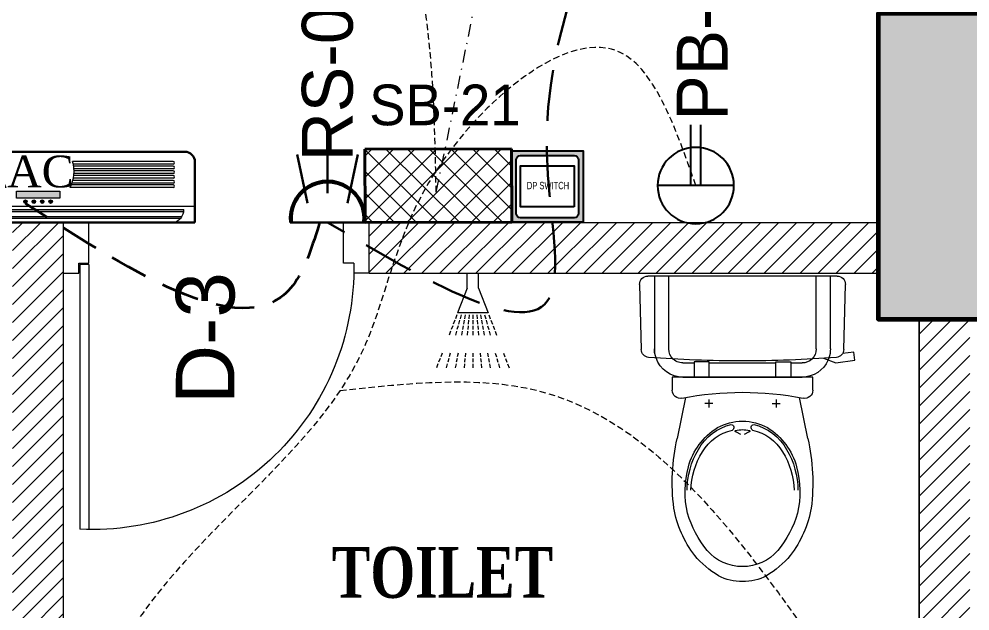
# Model space of a CAD drawing. Header units: inches. Extents: x 109699 to 44449955, y -10987 to 15824140.
# Drawn here: x 196491.4 to 196584.7, y -4227.2 to -4169 of the extents above; entities that cross this region are included whole.
import ezdxf

# ---------------------------------------------------------------- set-up
doc = ezdxf.new("R2010")
doc.units = ezdxf.units.IN
doc.header["$LTSCALE"] = 5
doc.header["$MEASUREMENT"] = 0
doc.linetypes.add('DASHDOT', pattern=[1, 0.5, -0.25, 0, -0.25])
doc.linetypes.add('DASHED2', pattern=[0.375, 0.25, -0.125])
doc.layers.get('0').update_dxf_attribs({"color": 123})
for name, color, linetype, lineweight in [('@NORMAL', 7, 'Continuous', 5), ('AC In', 244, 'DASHED2', 30), ('AC Out', 5, 'DASHED2', 35), ('cloumn', 253, 'Continuous', 60), ('E-Con-Point', 5, 'DASHED2', 13), ('E-PB-Socket-5A', 203, 'Continuous', 13), ('E-RS', 12, 'Continuous', 30), ('E-SB-Switch-Board', 106, 'Continuous', 18), ('fixture', 255, 'Continuous', 0), ('ha', 252, 'Continuous', 5), ('SB', 1, 'DASHDOT', 20), ('WALL-1', 8, 'Continuous', 9)]:
    doc.layers.add(name, color=color, linetype=linetype, lineweight=lineweight)
doc.layers.add('AC', color=7, linetype='Continuous', lineweight=13, true_color=0xe03800)
doc.layers.add('DP SWITCH', color=7, linetype='Continuous')
doc.layers.add('T', color=8, linetype='Continuous')
doc.styles.get("Standard").update_dxf_attribs({"font": 'times.ttf'})
doc.styles.add('style2', font='ARIALN.TTF', dxfattribs={"width": 0.75, "height": 3})
doc.styles.add('Swis 721 LtCn BT', font='swisscl.ttf')
doc.styles.add('TEXT-3', font='arial.ttf')
pattern_1 = [(44.99999999999984, (178939.0702236593, 2542407.827854916), (-0.8838834764831834, 0.8838834764831853), [])]

# ---------------------------------------------------------------- blocks, each defined once
blk = doc.blocks.new('bgtrfv')
at = {"layer": 'fixture'}
for p, q in [((21441.97229669015, -26164.40491112152), (21441.97229669015, -26138.40491112152)), ((21442.86003956014, -26164.40491112152), (21442.86003956014, -26138.40491112152)), ((21440.36849646348, -26163.54399991067), (21441.86849646348, -26163.54399991067)), ((21441.86849646348, -26163.54399991067), (21441.86849646348, -26164.54399991067)), ((21470.37322828309, -26163.54399991058), (21468.86849646354, -26163.54399991058)), ((21468.86849646354, -26164.54399991055), (21468.86849646354, -26163.54399991058)), ((21442.86003956014, -26164.40491112152), (21441.97229669015, -26164.40491112152)), ((21441.86849646348, -26164.54399991067), (21442.86849646348, -26164.54399991067)), ((21442.86849646348, -26164.54399991067), (21442.86849646348, -26168.54399991067)), ((21467.86849646354, -26164.54399991055), (21467.86849646354, -26168.54399991055)), ((21468.86849646354, -26164.54399991055), (21467.86849646354, -26164.54399991055)), ((21442.86849646348, -26168.54399991067), (21440.36849646348, -26168.54399991058)), ((21467.86849646354, -26168.54399991055), (21470.36849646351, -26168.54399991055))]:
    blk.add_line(p, q, dxfattribs=at)
blk.add_arc((21443.20467689397, -26164.04399991055), 25.66868977762097, 358.8838658305763, 92.75188722137418, dxfattribs=at)
blk = doc.blocks.new('coloumn-01')
at = {"layer": 'ha'}
h = blk.add_hatch(dxfattribs=at)
h.set_pattern_fill('AR-CONC', color=256, scale=0.5)
h.set_pattern_definition([(49.99999999999999, (0, 0), (3.586300913003767, -0.3137606749129755), [0.375, -4.125]), (355, (0, 0), (-0.693756668065, 3.760960668500059), [0.3, -3.3]), (100.45144446, (0.298858405, -0.02614672), (2.89254423363556, 3.447199954843147), [0.3187009599999999, -3.505710559999999]), (46.18420000000001, (0, 1), (5.336206653357862, -0.8275964039653827), [0.5625, -6.1875]), (96.63563549, (0.444683725, 0.931033465), (4.673309728371142, 4.870593003872752), [0.47805171, -5.258568799999999]), (351.1841639899999, (0, 1), (4.673309725273866, 4.870593001349951), [0.45, -4.950000005]), (21, (0.5, 0.75), (2.984535260592308, -2.013094453326694), [0.375, -4.125]), (326.0000000000001, (0.5, 0.75), (1.216576659607909, 3.625750225234265), [0.3, -3.3]), (71.45144474, (0.74871127, 0.58224213), (4.201111883649856, 1.612655764031769), [0.31870095, -3.50571056]), (37.50000000000001, (0, 0), (0.06079927658645334, 1.664469269156557), [0, -3.26, 0, -3.35, 0, -3.3125]), (7.499999999999999, (0, 0), (1.315347687210743, 1.972058559411801), [0, -1.91, 0, -3.185, 0, -1.2625]), (327.5, (-1.115, 0), (2.669112180862045, -0.1127743586718988), [0, -1.25, 0, -3.9, 0, -5.175]), (317.5, (-1.615, 0), (2.915930846711931, 0.5005249116615886), [0, -1.625, 0, -2.59, 0, -3.675])])
h.paths.add_polyline_path([(32128.44739975178, -2546319.049243456), (32092.44739975178, -2546319.049243456), (32092.44739975178, -2546331.049243456), (32128.44739975178, -2546331.049243456)])
h.paths.add_polyline_path([(32128.44739975189, -2546617.132962178), (32098.44739975189, -2546617.132962178), (32098.44739975189, -2546629.132962178), (32128.44739975189, -2546629.132962178)])
h.paths.add_polyline_path([(31978.51966727065, -2546605.132962178), (31966.51966727065, -2546605.132962178), (31966.51966727065, -2546635.132962178), (31978.51966727065, -2546635.132962178)])
h.paths.add_polyline_path([(31821.20333333506, -2546605.132962178), (31809.20333333506, -2546605.132962178), (31809.20333333506, -2546635.132962178), (31821.20333333506, -2546635.132962178)])
h.paths.add_polyline_path([(31689.20328743063, -2546611.133238418), (31677.20328743063, -2546611.133238418), (31677.20328743063, -2546635.133238418), (31689.20328743063, -2546635.133238418)])
h.paths.add_polyline_path([(31417.20347832461, -2546611.132962178), (31405.20347832461, -2546611.132962178), (31405.20347832461, -2546635.132962178), (31417.20347832461, -2546635.132962178)])
h.paths.add_polyline_path([(31435.20347912709, -2546415.348983645), (31405.20347912709, -2546415.348983645), (31405.20347912709, -2546427.348983645), (31435.20347912709, -2546427.348983645)])
h.paths.add_polyline_path([(31633.74647668525, -2546415.348983645), (31603.74647668525, -2546415.348983645), (31603.74647668525, -2546427.348983645), (31633.74647668525, -2546427.348983645)])
h.paths.add_polyline_path([(31821.20245073218, -2546319.049243455), (31809.20245073218, -2546319.049243455), (31809.20245073218, -2546349.049243455), (31821.20245073218, -2546349.049243455)])
h.paths.add_polyline_path([(31996.51966727068, -2546319.049243455), (31966.51966727068, -2546319.049243455), (31966.51966727068, -2546331.049243455), (31996.51966727068, -2546331.049243455)])
h.paths.add_polyline_path([(31581.74648750067, -2546291.049243452), (31541.74648750067, -2546291.049243452), (31541.74648750067, -2546301.049243452), (31581.74648750067, -2546301.049243452)])
h.paths.add_polyline_path([(31485.74647668505, -2546261.049243452), (31475.74647668505, -2546261.049243452), (31475.74647668505, -2546301.049243452), (31485.74647668505, -2546301.049243452)])
h.paths.add_polyline_path([(31581.74648750064, -2546206.049278549), (31521.74648750064, -2546206.049278549), (31521.74648750064, -2546216.049243455), (31581.74648750064, -2546216.049243455)])
h.paths.add_polyline_path([(31435.20347595899, -2546206.049243455), (31405.20347595899, -2546206.049243455), (31405.20347595899, -2546218.049243455), (31435.20347595899, -2546218.049243455)])
h.paths.add_polyline_path([(31435.20347912709, -2546094.049243455), (31405.20347912709, -2546094.049243455), (31405.20347912709, -2546106.049243455), (31435.20347912709, -2546106.049243455)])
h.paths.add_polyline_path([(31583.74647668522, -2546094.049243455), (31547.74647668522, -2546094.049243455), (31547.74647668522, -2546106.049243455), (31583.74647668522, -2546106.049243455)])
h.paths.add_polyline_path([(31775.41359277777, -2546094.049243455), (31763.41359277777, -2546094.049243455), (31763.41359277777, -2546124.049243455), (31775.41359277777, -2546124.049243455)])
h.paths.add_polyline_path([(32059.80123907101, -2546094.049243455), (32047.80123907101, -2546094.049243455), (32047.80123907101, -2546124.049243455), (32059.80123907101, -2546124.049243455)])
h.paths.add_polyline_path([(32058.06771510976, -2545913.633020405), (32028.06771510976, -2545913.633020405), (32028.06771510976, -2545925.633020405), (32058.06771510976, -2545925.633020405)])
h.paths.add_polyline_path([(32048.06771510973, -2545722.712815279), (32036.06771510973, -2545722.712815279), (32036.06771510973, -2545746.712815279), (32048.06771510973, -2545746.712815279)])
h.paths.add_polyline_path([(31799.41359277774, -2545913.633020405), (31763.41359277774, -2545913.633020405), (31763.41359277774, -2545925.633020405), (31799.41359277774, -2545925.633020405)])
h.paths.add_polyline_path([(31591.53986684192, -2545945.049243456), (31561.31223659915, -2545945.049243456), (31561.31223659915, -2545957.049243456), (31591.53986684192, -2545957.049243456)])
h.paths.add_polyline_path([(31435.20347912709, -2545945.049243456), (31405.20347912709, -2545945.049243456), (31405.20347912709, -2545957.049243456), (31435.20347912709, -2545957.049243456)])
h.paths.add_polyline_path([(31429.2035252499, -2545715.383477275), (31405.2035252499, -2545715.383477275), (31405.2035252499, -2545727.383477275), (31429.2035252499, -2545727.383477275)])
h.paths.add_polyline_path([(31605.53986684192, -2545715.383237123), (31581.53986684192, -2545715.383237123), (31581.53986684192, -2545727.383237123), (31605.53986684192, -2545727.383237123)])
h.paths.add_polyline_path([(31775.41359277774, -2545711.610186095), (31763.41359277774, -2545711.610186095), (31763.41359277774, -2545735.610186095), (31775.41359277774, -2545735.610186095)])
at = {"layer": 'cloumn', "elevation": -16.88928691962001}
blk.add_lwpolyline([(31978.51966727065, -2546635.132962178), (31978.51966727065, -2546605.132962178), (31966.51966727065, -2546605.132962178), (31966.51966727065, -2546635.132962178)], close=True, dxfattribs=at)
blk = doc.blocks.new('nhjkkl')
at = {"layer": 'fixture'}
for p, q in [((143550.2312347457, 413.9730671772784), (143568.8430790594, 413.9730671772793)), ((143550.9065610597, 406.8304476761043), (143550.9065610476, 413.9730520486739)), ((143552.2954045853, 406.8304476553101), (143552.295404572, 413.9730369089164)), ((143566.7790000358, 406.8304174008415), (143566.7790000629, 413.9730217734107)), ((143568.1677981537, 413.9730520292499), (143568.1677527493, 408.0151220831901)), ((143549.5901182657, 406.7664480220853), (143549.4378542114, 413.1605533693012)), ((143569.6365050042, 413.160553386321), (143569.4842561156, 406.7664480432288)), ((143568.1677527493, 408.0151220831901), (143568.1677981597, 406.4336438885)), ((143548.4963421248, 405.7263631810149), (143548.607251598, 406.5122054251713)), ((143548.607251598, 406.5122054251713), (143549.7157409937, 406.3564144534005)), ((143568.1677981597, 406.4336438885), (143568.1677981659, 406.8304930909451)), ((143550.3819850576, 405.4614186200849), (143548.4963421248, 405.7263631810149)), ((143551.5813878428, 405.9018777620411), (143550.3819850576, 405.4614186200849)), ((143554.79288887, 405.4416192904139), (143553.6842026946, 405.441619307019)), ((143556.26127781, 405.5678778112876), (143554.7929191489, 405.5678777931987)), ((143554.7929191489, 405.5678777931987), (143554.7929191657, 404.0528211996536)), ((143562.8130511395, 405.4416192901674), (143556.2612324133, 405.4415738736677)), ((143556.261277828, 404.0528211778994), (143556.26127781, 405.5678778112876)), ((143562.8130813948, 404.0528211994076), (143562.8130814172, 405.5678777923752)), ((143562.8130814172, 405.5678777923752), (143564.2813946441, 405.5678778099075)), ((143565.3901262533, 405.4416192910601), (143564.2813644056, 405.4416193076988)), ((143564.2813946441, 405.5678778099075), (143564.2813946615, 404.0528211776734)), ((143552.6374877589, 404.0528211924245), (143566.4367957518, 404.0528211854942)), ((143552.6374877788, 402.7586299086117), (143552.6374877589, 404.0528211924245)), ((143565.3901262723, 404.052821200891), (143553.6842329504, 404.0527757819953)), ((143554.7929191657, 404.0528211996536), (143556.261277828, 404.0528211778994)), ((143564.2813946615, 404.0528211776734), (143562.8130813948, 404.0528211994076)), ((143566.4367957518, 404.0528211854942), (143566.4367957728, 402.7586601782943)), ((143553.1271576377, 398.0362349681834), (143553.9518113588, 402.0500473916766)), ((143556.2436128532, 401.8703246815119), (143556.2436128408, 401.076701986922)), ((143562.8306252776, 401.870324702267), (143562.8306253056, 401.0767019672573)), ((143565.1223207889, 402.0500776611082), (143565.9471258924, 398.0362349753721)), ((143556.6404317734, 401.4735209071393), (143555.8468090396, 401.4735208790955)), ((143562.4338063848, 401.4735208998579), (143563.2274290794, 401.4735208880586)), ((143559.3387398673, 398.4577576346321), (143558.9106931205, 398.6640308240756)), ((143560.1635449936, 398.6640308047001), (143559.7355133987, 398.4577576290383))]:
    blk.add_line(p, q, dxfattribs=at)
for centre, radius, start, end in [((143550.2312440123, 413.179452317064), 0.7936148602690781, 90.00066901502818, 181.3645564982883), ((143568.8430925063, 413.179430154478), 0.7936370229151675, 358.63708330143, 90.00097078565905), ((143550.3835517447, 406.7852967886536), 0.7936573326114393, 181.3608597506466, 265.4936567333053), ((143553.6835439005, 406.8302100781168), 2.776982850894335, 179.9950977868233, 198.7247616892986), ((143553.6840397306, 406.830291598628), 1.388635154058973, 179.9935610234081, 226.0579730208608), ((143565.3903243654, 406.8303071959601), 1.388675674785373, 313.9401349780949, 0.004546975725653977), ((143565.3906436726, 406.8305070680519), 2.777154493287228, 341.2709583579591, 359.9997116367785), ((143568.6908150557, 406.7853051890736), 0.7936651105025501, 274.5057515234096, 358.6385485059807), ((143559.3313820936, 520.4146619905953), 114.7747799088793, 265.4974651529274, 270.1027383364831), ((143553.6641671368, 406.8219761162256), 2.755988833818937, 198.6919603846717, 203.1962037287053), ((143553.6842451597, 406.830626965949), 2.777851183980603, 203.1970942653883, 269.9997481717924), ((143553.6842363313, 406.8306462703642), 1.389026963752532, 226.0622858634653, 269.9986125244432), ((143559.7429846886, 520.4144736201536), 114.7745915251009, 269.8972652920607, 274.5025384751385), ((143565.3900826332, 406.8305070130612), 2.777685812513137, 270.0009001508976, 341.2746753299377), ((143565.3900696894, 406.8304403121767), 1.388821022269026, 270.0023335401336, 318.9044295561592), ((143553.4310986414, 402.7586261222484), 0.7936108626023987, 179.9997266385257, 281.154795170795), ((143559.5371957675, 371.7938538244518), 30.76746556976699, 78.84496378673161, 101.1553274581742), ((143565.6431621761, 402.758675070728), 0.7936335968594284, 258.8438563195717, 359.9989248519769), ((143559.5371492295, 394.6434052969737), 5.084142630955329, 90.00008428513468, 118.9405262423073), ((143559.5371191747, 394.6434638445119), 5.0840840834616, 61.05930362467164, 89.999745580456), ((143560.6030199971, 393.4904633605145), 6.619506932955108, 122.1868749793399, 164.6422486899968), ((143559.691574243, 394.4271028772321), 5.141188323198548, 104.2497094621876, 150.61330759848), ((143559.4569603147, 394.4903639536053), 4.443393787718942, 101.8529499143643, 150.0038868718224), ((143558.3670353377, 399.1001076362847), 0.3155730422259372, 304.1716716939285, 79.21640439466078), ((143558.9034807952, 398.7448373456175), 0.08112774840026897, 120.2938259573558, 275.1003766384382), ((143559.5371535633, 395.9875161606467), 2.906734715241127, 90.00023231647822, 103.4195897572691), ((143559.5371073564, 395.9877092781937), 2.906541597874001, 76.57996402864104, 89.99932147006473), ((143560.1707573169, 398.7448373461996), 0.08112776809779704, 264.8996260535975, 59.706176732827), ((143560.7072330775, 399.1001138847403), 0.3155697011984737, 100.7865058950931, 235.831238595057), ((143559.6173005208, 394.4904147853488), 4.443348715976101, 29.99569182148486, 78.14662877954265), ((143559.3826715294, 394.427120612819), 5.141172952833982, 29.38656240975397, 75.7501605465209), ((143558.4712257037, 393.4904828698247), 6.619494466593977, 15.35760583437553, 57.81297954471867), ((143572.2223725796, 393.6842009728691), 19.58487767572048, 167.1608948101009, 187.3028875654185), ((143546.851903473, 393.6842435729975), 19.58487550162758, 352.6969860827403, 12.83897883790706), ((143561.8666311087, 392.9471293959111), 7.765781522712604, 148.9734116776313, 180.0370825543271), ((143557.2076145146, 392.9471021420416), 7.765789141801811, 359.9631185417419, 31.02678941811098), ((143561.9397062611, 392.7187179168407), 7.485059714963107, 147.7595450529205, 178.2898013246998), ((143557.1345394465, 392.7186902103006), 7.485068091722362, 1.71040899528419, 32.24066526655368), ((143563.4260475728, 392.801147338552), 9.524650229934462, 165.1413266773221, 192.8659346269845), ((143555.6481905647, 392.8011472918486), 9.524650235689958, 347.1340656589409, 14.85867360866212), ((143563.0484980828, 392.9327481596404), 10.39841761455111, 189.6220183945854, 217.9117471889267), ((143563.9317907136, 393.5092300994431), 10.19175081845734, 196.1153299050868, 219.5232582581568), ((143555.1424550462, 393.5091935918356), 10.19173337833671, 320.4769270377624, 343.8848553902324), ((143556.0257778566, 392.9327181524561), 10.39840516526215, 322.0884090897869, 350.378137884462), ((143559.5040281406, 389.9617490593175), 4.519470302409078, 220.5550458037677, 270.4192277752593), ((143559.5701948642, 389.961814163333), 4.519535626071895, 269.580394858351, 319.4445768290443), ((143561.7342255453, 392.2455549454055), 8.94320625309545, 219.6122136137997, 239.3816435217801), ((143557.3400579794, 392.2455549029521), 8.94320622922971, 300.6183568637677, 320.3877867722666), ((143559.4418071491, 388.7049738406661), 4.731726761745959, 241.4348748081609, 271.1544712317944), ((143559.6324764107, 388.7049738002104), 4.731726720728004, 268.8455291001113, 298.565125525756)]:
    blk.add_arc(centre, radius, start, end, dxfattribs=at)
blk = doc.blocks.new('bhgy')
at = {"layer": 'fixture'}
for p, q in [((143575.2772015615, 368.1126747355272), (143574.8957682036, 368.2586983371991)), ((143575.2772015615, 368.1126747355272), (143574.9022015615, 368.2562354637309)), ((143575.8127015615, 367.9076700157136), (143575.4377015615, 368.0512307438592)), ((143575.8127015615, 367.9076700157136), (143575.4377015615, 368.0512307438592)), ((143575.2772015615, 367.2064695406123), (143574.9022015615, 367.3118651087395)), ((143575.8127015615, 367.0559646693407), (143575.4377015615, 367.161360237468)), ((143576.3482015615, 367.7026652958418), (143575.9732015615, 367.8462260240456)), ((143576.3482015615, 367.7026652958418), (143575.9732015615, 367.8462260240456)), ((143576.3482015615, 366.9054597980401), (143575.9732015615, 367.0108553661673)), ((143578.4902015615, 366.8826464164711), (143578.1152015615, 367.0262071446457)), ((143578.4902015615, 366.8826464164711), (143578.1152015615, 367.0262071446457)), ((143575.2772015615, 366.3458920605888), (143574.9022015615, 366.4150440963974)), ((143575.8127015615, 366.2471429534605), (143575.4377015615, 366.3162949892401)), ((143576.3482015615, 366.1483938463032), (143575.9732015615, 366.2175458821118)), ((143578.4902015615, 366.3034403129247), (143578.1152015615, 366.408835881052)), ((143579.0257015615, 366.6776416966284), (143578.6507015615, 366.821202424803)), ((143579.0257015615, 366.6776416966284), (143578.6507015615, 366.821202424803)), ((143579.0257015615, 366.1529354416241), (143578.6507015615, 366.2583310097514)), ((143579.5612015615, 366.4726369767857), (143579.1862015615, 366.6161977049603)), ((143579.5612015615, 366.4726369767857), (143579.1862015615, 366.6161977049603)), ((143579.5612015615, 366.0024305703816), (143579.1862015615, 366.1078261385089)), ((143580.0967015615, 366.2676322569139), (143579.7217015615, 366.4111929851176)), ((143580.0967015615, 366.2676322569139), (143579.7217015615, 366.4111929851176)), ((143582.7198980097, 365.2664250417263), (143580.2842015615, 366.2039250417263)), ((143580.2842015615, 366.2039250417263), (143580.2842015615, 363.2039250417263)), ((143582.7119899517, 365.2664250417263), (143580.2842015615, 366.1958518928266)), ((143582.7119899517, 365.2664250417263), (143580.2842015615, 366.1958518928266)), ((143575.2772015615, 365.513992717734), (143574.9022015615, 365.5481090113869)), ((143575.8127015615, 365.4652746504696), (143575.4377015615, 365.4993909440934)), ((143576.3482015615, 365.416556583147), (143575.9732015615, 365.4506728767708)), ((143578.4902015615, 365.7533974177902), (143578.1152015615, 365.8225494535989)), ((143578.4902015615, 365.2216843139729), (143578.1152015615, 365.2558006075967)), ((143579.0257015615, 365.654648310662), (143578.6507015615, 365.7238003464706)), ((143579.0257015615, 365.1729662466794), (143578.6507015615, 365.2070825403032)), ((143579.5612015615, 365.5558992035337), (143579.1862015615, 365.6250512393424)), ((143579.5612015615, 365.1242481793859), (143579.1862015615, 365.1583644730097)), ((143580.0967015615, 365.851925699081), (143579.7217015615, 365.9573212672083)), ((143580.0967015615, 365.4571500964055), (143579.7217015615, 365.5263021322141)), ((143580.0967015615, 365.0755301120923), (143579.7217015615, 365.1096464057161)), ((143582.7119899517, 365.2664250417263), (143584.1813158786, 365.2664250417263)), ((143575.2772015615, 364.6958867461478), (143574.9022015615, 364.6955482104211)), ((143575.8127015615, 364.6963701751781), (143575.4377015615, 364.6960316394513)), ((143576.3482015615, 364.6968536041793), (143575.9732015615, 364.6965150684525)), ((143578.4902015615, 364.6987873203004), (143578.1152015615, 364.6984487845737)), ((143578.4902015615, 364.1758035685168), (143578.1152015615, 364.1410044867487)), ((143579.0257015615, 364.6992707493016), (143578.6507015615, 364.6989322135748)), ((143579.0257015615, 364.2254966572916), (143578.6507015615, 364.1906975755235)), ((143579.5612015615, 364.6997541783319), (143579.1862015615, 364.6994156426051)), ((143579.5612015615, 364.2751897460373), (143579.1862015615, 364.2403906642692)), ((143580.0967015615, 364.7002376073331), (143579.7217015615, 364.6998990716063)), ((143580.0967015615, 364.3248828348121), (143579.7217015615, 364.290083753044)), ((143582.7198980097, 364.1414250417263), (143580.2842015615, 363.2039250417263)), ((143582.7198980097, 364.1414250417263), (143584.1813158786, 364.1414250417263)), ((143575.2772015615, 363.8776450359553), (143574.9022015615, 363.8428459541872)), ((143575.8127015615, 363.9273381247301), (143575.4377015615, 363.892539042962)), ((143576.3482015615, 363.9770312135049), (143575.9732015615, 363.9422321317077)), ((143576.3482015615, 363.2448275459872), (143575.9732015615, 363.1749751808936)), ((143578.4902015615, 363.643824255251), (143578.1152015615, 363.5739718901866)), ((143579.0257015615, 363.743573432567), (143578.6507015615, 363.6737210675026)), ((143579.0257015615, 363.2448656472668), (143578.6507015615, 363.138739153085)), ((143579.5612015615, 363.843322609883), (143579.1862015615, 363.7734702448186)), ((143579.5612015615, 363.3964142809971), (143579.1862015615, 363.2902877868153)), ((143580.0967015615, 363.943071787199), (143579.7217015615, 363.8732194221345)), ((143580.0967015615, 363.5479629147273), (143579.7217015615, 363.4418364205164)), ((143575.2772015615, 363.0453291913261), (143574.9022015615, 362.9754768262617)), ((143575.8127015615, 363.1450783686421), (143575.4377015615, 363.0752260035777)), ((143575.8127015615, 362.3355738449725), (143575.4377015615, 362.2294473507616)), ((143576.3482015615, 362.4871224787028), (143575.9732015615, 362.3809959844918)), ((143578.4902015615, 363.0933170135656), (143578.1152015615, 362.9871905193838)), ((143578.4902015615, 362.5134141197602), (143578.1152015615, 362.3690765524632)), ((143579.0257015615, 362.7195281658612), (143578.6507015615, 362.5751905985642)), ((143579.5612015615, 362.9256422119913), (143579.1862015615, 362.7813046446943)), ((143580.0967015615, 363.1317562580632), (143579.7217015615, 362.9874186907662)), ((143575.2772015615, 362.1840252112713), (143574.9022015615, 362.0778987170604)), ((143575.8127015615, 361.4828438892844), (143575.4377015615, 361.3385063219873)), ((143576.3482015615, 361.6889579353854), (143575.9732015615, 361.5446203680883)), ((143575.2772015615, 361.2767298431543), (143574.9022015615, 361.1323922758572))]:
    blk.add_line(p, q, dxfattribs=at)
blk = doc.blocks.new('A$C4DCB0E22')
h = blk.add_hatch()
h.set_pattern_fill('ANSI37', color=256, scale=15, angle=90.05046403147966, style=0)
h.set_pattern_definition([(135.0504640314797, (0, 0), (-1.324656962164393, -1.326992438783809), []), (225.0504640314796, (0, 0), (1.326992438783809, -1.324656962164393), [])])
h.paths.add_polyline_path([(0.0158499618895469, -4.176303718850249e-06), (-3.779117417224143e-06, 17.9999888419976), (8.999992730033242, 18.00791571250107), (9.015846471040199, 0.007922694199763214)])
at = {"lineweight": 40}
for p, q in [((-3.779117417224143e-06, 17.9999888419976), (8.999992730033242, 18.00791571250107)), ((0.0158499618895469, -4.176303718850249e-06), (-3.779117417224143e-06, 17.9999888419976)), ((9.015846471040199, 0.007922694199763214), (8.999992730033242, 18.00791571250107)), ((0.0158499618895469, -4.176303718850249e-06), (9.015846471040199, 0.007922694199763214))]:
    blk.add_line(p, q, dxfattribs=at)
blk = doc.blocks.new('A$C0EEE0DA8')
at = {"lineweight": 25}
for p, q in [((9.859886922386067, 11.01563311866266), (9.859886922386067, 3.514223118661903)), ((9.859886922386067, 7.754928118662065), (15.8195753665932, 7.754928118662065)), ((9.859886922386067, 6.774928118662501), (15.8195753665932, 6.774928118662501))]:
    blk.add_line(p, q, dxfattribs=at)
blk.add_circle((9.85988692238243, 7.264928118662283), 3.750704999999999, dxfattribs=at)
blk = doc.blocks.new('Accc')
at = {"layer": 'AC', "ltscale": 0.1}
for color, points in [(7, [(9671.335332965478, -30252.01151634345), (9671.335332965478, -30252.69746544177), (9675.585427182552, -30252.69746544177), (9675.585427182552, -30252.01151634345)]), (3, [(9672.391053026658, -30253.03669526358, 1), (9672.05733233958, -30253.03669526358, 1)]), (3, [(9673.215177953942, -30253.03669526358, 1), (9672.881457266863, -30253.03669526358, 1)]), (3, [(9673.705582194147, -30253.03669526358, 1), (9674.039302881225, -30253.03669526358, 1)]), (256, [(9674.863427808508, -30253.03669526358, 1), (9674.52970712143, -30253.03669526358, 1)])]:
    blk.add_hatch(color=color, dxfattribs=at).paths.add_polyline_path(points)
h = blk.add_hatch(color=256, dxfattribs=at)
h.paths.add_polyline_path([(9687.764611333652, -30254.00218428893, 0.0358762004963386), (9687.777931683522, -30253.8179622849), (9659.142828464566, -30253.81796228478, 0.03587620054182095), (9659.156148814453, -30254.00218428904)])
h.paths.add_polyline_path([(9687.462264721102, -30254.66234522813, 0.044207387106407), (9687.595653844537, -30254.47812322411), (9659.32510630362, -30254.47812322422, 0.04420738711007578), (9659.458495427089, -30254.66234522825)])
for p, q in [((9670.071420022403, -30249.07728959923), (9660.19523212756, -30249.07728959923)), ((9670.005216952472, -30249.33918150153), (9660.19523212756, -30249.33918150188)), ((9686.725528020528, -30249.07728959911), (9676.849340125686, -30249.07728959923)), ((9686.725534524187, -30249.33918150165), (9676.915543195617, -30249.33918150153)), ((9669.965624599194, -30249.55972205137), (9660.19523212756, -30249.55972205137)), ((9669.937068068422, -30249.82161395391), (9660.19523212756, -30249.82161395391)), ((9669.928834206657, -30250.00081642938), (9660.19523212756, -30250.0008164295)), ((9669.933172994526, -30250.26270833204), (9660.19523212756, -30250.26270833216)), ((9686.725528020528, -30249.55972205137), (9676.955135548895, -30249.55972205137)), ((9686.725528020528, -30249.8216139538), (9676.983692079666, -30249.82161395391)), ((9686.725528020528, -30250.26270833227), (9676.987587153562, -30250.26270833204)), ((9686.725528020528, -30250.00081642962), (9676.991925941431, -30250.0008164295)), ((9669.95054465736, -30250.47093908559), (9660.19523212756, -30250.4709390857)), ((9669.990210685297, -30250.73283098836), (9660.19523212756, -30250.73283098824)), ((9670.039484464505, -30250.95337153773), (9660.19523212756, -30250.95337153785)), ((9670.117781174951, -30251.21526344051), (9660.19523212756, -30251.21526344051)), ((9686.725528020528, -30251.21526344039), (9676.802978973137, -30251.21526344039)), ((9686.725528020528, -30250.95337153797), (9676.881275683583, -30250.95337153785)), ((9686.725528020528, -30250.73283098813), (9676.930549462792, -30250.73283098824)), ((9686.725528020528, -30250.4709390857), (9676.970215490728, -30250.47093908559)), ((9670.184473291447, -30251.39446591609), (9660.19523212756, -30251.39446591609)), ((9670.302696146595, -30251.65635781852), (9660.19523212756, -30251.65635781863)), ((9686.725534524187, -30251.65635781852), (9676.618064001552, -30251.65635781852)), ((9686.725528020528, -30251.39446591598), (9676.736286856642, -30251.39446591609)), ((9688.859868811094, -30253.51268731535), (9658.060891336994, -30253.51268731535)), ((9659.142828464566, -30253.81796228478), (9687.777931683522, -30253.8179622849)), ((9659.156148814422, -30254.00218428904), (9687.764611333667, -30254.00218428893)), ((9659.325106303615, -30254.47812322422), (9687.59565384459, -30254.47812322411)), ((9659.45849542704, -30254.66234522825), (9687.462264721107, -30254.66234522813))]:
    blk.add_line(p, q, dxfattribs=at)
at = {"layer": 'AC', "color": 1, "lineweight": 30, "ltscale": 0.4}
blk.add_lwpolyline([(9688.859868811094, -30255.07042835746), (9688.859868811152, -30249.13506539119, 0.4142135623765278), (9687.859868811152, -30248.13506539119), (9659.060891336994, -30248.13506539143, 0.4142135623707271), (9658.060891336994, -30249.13506539143), (9658.060891336994, -30255.07042835746)], format="xyb", close=True, dxfattribs=at)
at = {"layer": 'AC', "color": 7, "ltscale": 0.1}
blk.add_lwpolyline([(9671.335332965478, -30252.01151634345), (9675.585427182552, -30252.01151634345), (9675.585427182552, -30252.69746544177), (9671.335332965478, -30252.69746544177)], close=True, dxfattribs=at)
at = {"layer": 'AC', "ltscale": 0.1}
for centre in [(9672.22419268312, -30253.03669526358), (9673.048317610403, -30253.03669526358), (9673.872442537686, -30253.03669526358), (9674.69656746497, -30253.03669526358)]:
    blk.add_circle(centre, 0.166860343539156, dxfattribs=at)
for centre, radius, start, end in [((9660.19523212756, -30249.20823555056), 0.1309459512704052, 90, 270), ((9673.460380074044, -30250.07329086738), 3.532289449882228, 163.6221570349564, 206.6263478391957), ((9673.460380074044, -30250.07329086738), 3.532289449882228, 333.3736521608043, 16.37784296504358), ((9686.725528020528, -30249.20823555056), 0.1309459512704052, 270, 90), ((9660.19523212756, -30249.69066800259), 0.1309459512704052, 90, 270), ((9660.19523212756, -30250.13176238083), 0.1309459512704052, 90, 270), ((9686.725528020528, -30249.69066800259), 0.1309459512704052, 270, 90), ((9686.725528020528, -30250.13176238083), 0.1309459512704052, 270, 90), ((9660.19523212756, -30250.60188503691), 0.1309459512704052, 90, 270), ((9660.19523212756, -30251.08431748918), 0.1309459512704052, 90, 270), ((9686.725528020528, -30250.60188503691), 0.1309459512704052, 270, 90), ((9686.725528020528, -30251.08431748918), 0.1309459512704052, 270, 90), ((9660.19523212756, -30251.52541186742), 0.1309459512704052, 90, 270), ((9686.725528020528, -30251.52541186742), 0.1309459512704052, 270, 90), ((9660.431570416666, -30253.81737112615), 1.28874208768451, 180.0262821352903, 256.4853796848626), ((9686.489189731423, -30253.81737112615), 1.28874208768451, 283.5146203118946, 359.9737178647097)]:
    blk.add_arc(centre, radius, start, end, dxfattribs=at)
at = {"layer": 'AC', "color": 7}
blk.add_text('AC', height=3.113507548450464, dxfattribs=at).set_placement((9670.42238383909, -30251.62631462747))
blk = doc.blocks.new('DP Switch')
at = {"layer": 'DP SWITCH'}
h = blk.add_hatch(color=5, dxfattribs=at)
h.paths.add_polyline_path([(371.8944990466893, 17.73056013955426), (371.8944990466893, 14.23056013955134), (375.3944990466901, 14.23056013955134), (375.3944990466901, 17.73056013955214)])
h.paths.add_polyline_path([(375.1757490466773, 17.29306013955204), (375.1757490466773, 14.66806013955144, -0.4142135623730951), (374.9569990466773, 14.44931013955139), (372.3319990466767, 14.44931013955139, -0.4142135623730951), (372.1132490466766, 14.66806013955144), (372.1132490466766, 17.29306013955204, -0.4142135623730951), (372.3319990466767, 17.51181013955209), (374.9569990466773, 17.51181013955209, -0.4142135623730951)], flags=16)
at = {"layer": 'DP SWITCH', "color": 5}
for points in [[(375.3944990535736, 14.23056013818255), (371.8944990535736, 14.23056013818255), (371.8944990535736, 17.73056013818335), (375.3944990535736, 17.73056013818335)], [(374.9569990535753, 14.98278933212836), (372.3319990535771, 14.98278933212836), (372.3319990535771, 16.99740426982923), (374.9569990535753, 16.99740426982923)]]:
    blk.add_lwpolyline(points, close=True, dxfattribs=at)
at = {"layer": 'DP SWITCH', "color": 252}
blk.add_lwpolyline([(374.9569990535753, 14.4493101381824), (372.3319990535771, 14.4493101381824, -0.414213562373095), (372.1132490535736, 14.66806013818262), (372.1132490535736, 17.29306013818365, -0.414213562373095), (372.3319990535771, 17.5118101381835), (374.9569990535753, 17.5118101381835, -0.414213562373095), (375.1757490535762, 17.29306013818365), (375.1757490535762, 14.66806013818262, -0.414213562373095)], format="xyb", close=True, dxfattribs=at)
at = {"layer": 'DP SWITCH', "color": 5, "insert": (374.7126546307745, 15.84745109732405), "char_height": 0.3609375000001094, "attachment_point": 9, "style": 'Swis 721 LtCn BT'}
blk.add_mtext_dynamic_manual_height_columns('{\\C7;DP SWITCH}', width=2.020173917173224, gutter_width=2.5, heights=[0], dxfattribs=at)
blk = doc.blocks.new('HFDD')
for p, q in [((5419.762894572051, 11948.04792063459), (5417.732544542625, 11957.51012911636)), ((5423.644143322236, 11949.96593711011), (5423.644143322236, 11957.6695131256)), ((5427.525392072422, 11948.04792063459), (5429.555742101847, 11957.51012911636)), ((5416.354458301071, 11944.27399782948), (5430.9338283434, 11944.27399782948))]:
    blk.add_line(p, q)
for radius in [7.334100937498715, 6.993119663281231]:
    blk.add_arc((5423.644143322236, 11945.07993135875), radius, 353.691110472541, 186.3088895274602)

msp = doc.modelspace()

# ---------------------------------------------------------------- hatches: boundary and pattern name
at = {"layer": '@NORMAL'}
h = msp.add_hatch(dxfattribs=at)
h.set_pattern_fill('ANSI31', scale=10, angle=-7.63333123551244e-14, style=0)
h.set_pattern_definition(pattern_1)
h.paths.add_polyline_path([(196638.7367930825, -4189.007518244003), (196587.7367930825, -4189.007518243538), (196587.7367930825, -4194.007518244003), (196638.7320612629, -4194.007518244003), (196638.7320612629, -4194.005376008832), (196638.7367930825, -4194.005376008832)])
h.paths.add_polyline_path([(196575.7367930825, -4189.007518244003), (196525.7367930825, -4189.007518244003), (196525.7367930825, -4194.007518244003), (196525.7415249021, -4194.007518244003), (196575.7367930825, -4194.007518244003)])
h.paths.add_polyline_path([(196495.7367930825, -4189.007518244003), (196490.7367930825, -4189.007518244003), (196490.7367930825, -4194.007469839444), (196490.7367930825, -4194.007518244003), (196490.7367930825, -4259.007518244003), (196520.7367930825, -4259.007518244003), (196525.7367930825, -4259.007518244003), (196525.7367930825, -4254.007518244003), (196495.7367930825, -4254.007518243538)])
h = msp.add_hatch(dxfattribs=at)
h.set_pattern_fill('ANSI31', scale=10, angle=-7.63333123551244e-14, style=0)
h.set_pattern_definition(pattern_1)
h.paths.add_polyline_path([(196673.7369588499, -4269.007518244003), (196673.7367930821, -4189.007518244003), (196668.7367930847, -4189.007518244003), (196668.7367930825, -4254.007518244003), (196638.7368695902, -4254.007518244003), (196638.7368695901, -4269.007518244003)])
h.paths.add_polyline_path([(196584.7367930825, -4254.007518244003), (196584.7367930825, -4198.507460016785), (196579.7367930825, -4198.507460016785), (196579.7367930825, -4254.007518244003), (196549.7367930825, -4254.007518244003), (196549.7367930825, -4259.007518244003), (196584.7368195874, -4259.007518244003), (196584.7368195874, -4269.007518244003), (196614.7368695902, -4269.007518243974), (196614.7368695902, -4254.007518244003)])

# ---------------------------------------------------------------- linework, layer by layer
at = {"layer": 'AC In', "ltscale": 4}
msp.add_spline([(196309.0625, -3770.321839887185, 1.357551479428487), (196519.0722521292, -3899.963498570354, -0.2041998163280778), (196554.5898931054, -4082.977774671268), (196551.1661776879, -4151.370413504588), (196543.2431236631, -4183.461143316799, 0.1632158499592506), (196543.46484375, -4196.3828125, 0.1632158499592506), (196521.6649601266, -4189.007518243809, 0.1632158499592506)], degree=3, dxfattribs=at)
at = {"layer": 'AC Out', "ltscale": 3}
msp.add_spline([(196520.88671875, -4189.007518243809, 0.1632158499592506), (196518.46875, -4194.9140625), (196492.0006056915, -4187.140645493666, 0.3632158499592713)], degree=3, dxfattribs=at)
at = {"layer": 'E-Con-Point', "ltscale": 0.5}
for points in [[(196532.3288987558, -4186.028721980703), (196525.8600352482, -4154.528895190615), (196457.6417814198, -4177.787392675284), (196457.6412428195, -4226.172898726254, 0.1715806327921996)], [(196557.8165846474, -4185.39137455805, 0.9946472506889508), (196550.0599630588, -4172.170758626595), (196531.579745698, -4185.123746853584, 0.1632158499592506), (196524.9679413615, -4201.889896453809, 0.1632158499592506), (196499.4883839986, -4234.535800988897, 0.08782278703250768), (196498.2521399353, -4242.941963803194, 0.3632158499592802), (196504.559360855, -4250.551217904478), (196538.3081193148, -4256.867693239695, -0.1214475790990264)], [(196522.8917201411, -4205.516974122501, 0.0991064721154736), (196542.2365837334, -4205.516974122501, 0.0991064721154736), (196570.6170695694, -4231.959466758302, 0.363215849959488)]]:
    msp.add_spline(points, degree=3, dxfattribs=at)
at = {"layer": 'SB', "ltscale": 0.5}
for points in [[(196532.3288987558, -4186.028721980703), (196542.8844244224, -4080.199645221452), (196532.9001513942, -4035.807453057179), (196492.829946391, -3904.515970208176), (196453.050658763, -3805.54955321657), (196315.0410609562, -3767.080902115922, 1.357551479428487)], [(196631.1523197009, -4185.08309300102), (196629.4887915439, -4143.988357867405), (196617.3799730923, -4108.43851264269), (196631.9452048061, -4040.216177589971, 0.291434139944613), (196566.3188842582, -3991.310222487253), (196496.9176449129, -3839.400688226473, -0.06870740550734084), (196315.0410609562, -3767.080902115922, 1.357551479428487)], [(196621.2431236632, -4183.47382998071, 0.1914343817397253), (196626.703125, -4092.49609375), (196571.5234375, -4009.84765625), (196521.71484375, -3870.19921875), (196487.4609375, -3807.83984375), (196315.0410609562, -3767.080902115922, 1.357551479428392)]]:
    msp.add_spline(points, degree=3, dxfattribs=at)
at = {"layer": 'WALL-1'}
for p, q in [((196490.7367930825, -4189.007518244003, 0.3632158499592713), (196495.7367930825, -4189.007518244003, 0.3632158499592713)), ((196495.7367930825, -4254.007518244003, 0.3632158499592819), (196495.7367930825, -4189.007518244003, 0.3632158499592713)), ((196525.7367930825, -4189.007518244003, 0.1632158499592506), (196575.7367930825, -4189.007518244003, 0.1632158499592506)), ((196525.7367930825, -4194.007518244003, 0.3632158499592713), (196525.7367930825, -4189.007518244003, 0.3632158499592713)), ((196525.7367930825, -4194.007518244003, 0.1632158499592506), (196575.7367930825, -4194.007518244003, 0.1632158499592506)), ((196579.7367930825, -4198.507460016785, 0.2632158499592734), (196579.7367930825, -4254.007518244003, 0.2632158499592805)), ((196579.7367930825, -4254.007518244003, 0.3632158499592819), (196579.7367930825, -4198.507460016785, 0.3632158499592713))]:
    msp.add_line(p, q, dxfattribs=at)

# ---------------------------------------------------------------- block references
at = {"layer": '@NORMAL'}
msp.add_blockref('coloumn-01', (164609.2171258143, 2542436.625502162, 16.96783934052013), dxfattribs=at)
at = {"layer": '@NORMAL', "xscale": -1}
for name, p, rotation in [('bgtrfv', (175055.368296619, -30357.55151815436, 0.1632158499592435), 180), ('bhgy', (196171.2281831965, -147778.1888341224, 0.2632158499591029), 270)]:
    msp.add_blockref(name, p, dxfattribs=dict(at, rotation=rotation))
msp.add_blockref('nhjkkl', (340121.9394609337, -4608.257341471673, -0.04402204553587552), dxfattribs=at)
at = {"layer": 'AC'}
msp.add_blockref('Accc', (186819.7764130084, 26066.06291011345, 0.3632158499592713), dxfattribs=at)
at = {"layer": 'DP SWITCH', "xscale": 2, "yscale": 2, "zscale": 2}
msp.add_blockref('DP Switch', (195795.954125556, -4217.455951856457, 0.1632158499592506), dxfattribs=at)
at = {"layer": 'E-PB-Socket-5A', "xscale": -1, "rotation": 270}
msp.add_blockref('A$C0EEE0DA8', (196550.5516565288, -4195.251261480436, 0.9946472506889508), dxfattribs=at)
at = {"layer": 'E-RS', "xscale": -0.5039999999967403, "yscale": 0.5039999999967403, "zscale": 0.5039999999967403}
msp.add_blockref('HFDD', (199255.1816083433, -10208.92161311093, 0.1632158499592506), dxfattribs=at)
at = {"layer": 'E-SB-Switch-Board', "xscale": 0.8002315484918654, "yscale": 0.8002315484918654, "zscale": 0.8002315484918654, "rotation": 270}
msp.add_blockref('A$C4DCB0E22', (196525.3326213874, -4181.792753461323, 0.1632158499592506), dxfattribs=at)

# ---------------------------------------------------------------- texts
at = {"layer": '@NORMAL', "insert": (196512.6061289895, -4206.849945736145, 187.2100858499593), "char_height": 4.8, "width": 80.40303804183776, "attachment_point": 7, "rotation": 90.00000000014093, "style": 'TEXT-3'}
msp.add_mtext('{\\H1.2x;D-3}', dxfattribs=at)
at = {"layer": 'E-PB-Socket-5A', "insert": (196560.9450317375, -4179.025542604373, 0.9946472506889508), "char_height": 5, "width": 24.08470202641911, "attachment_point": 7, "rotation": 89.99999999999989}
msp.add_mtext('{\\fCentury Gothic|b0|i0|c0|p34;PB-22}', dxfattribs=at)
at = {"layer": 'E-RS', "insert": (196519.13671875, -4164.06640625), "char_height": 5, "width": 24.08470202641911, "attachment_point": 3, "rotation": 90}
msp.add_mtext('{\\fCentury Gothic|b0|i0|c0|p34;RS-04}', dxfattribs=at)
at = {"layer": 'E-SB-Switch-Board', "insert": (196525.7501579702, -4175.472453482984, -0.2761058480675835), "char_height": 4, "width": 24.08470202641911, "attachment_point": 1}
msp.add_mtext('{\\fCentury Gothic|b0|i0|c0|p34;SB-21}', dxfattribs=at)
at = {"layer": 'T', "lineweight": 35, "insert": (196532.9446871609, -4234.287153926705, -0.1214475790990548), "char_height": 5, "width": 44.92537410357909, "attachment_point": 8, "style": 'style2'}
msp.add_mtext("{\\fRomantic|b1|i0|c2|p2;TOILET\\P5'-0''x7'-0''}", dxfattribs=at)

doc.saveas('drawing.dxf')
